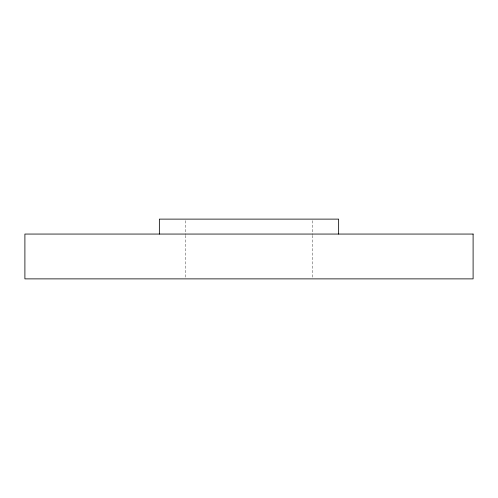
<?xml version="1.0" encoding="UTF-8"?>
<svg xmlns="http://www.w3.org/2000/svg" width="498" height="498" viewBox="0 0 498 498"><rect width="100%" height="100%" fill="white"/><g stroke="black" fill="none" stroke-linecap="round" stroke-linejoin="round"><path stroke-width="0.37" stroke-dasharray="2.49 1.87" d="M312.495 220.67L312.495 234.645M312.495 235.417L312.495 278.102M185.505 220.67L185.505 234.645M185.505 235.417L185.505 278.88"/><path stroke-width="0.75" d="M338.64 234.06L338.64 219.12L159.36 219.12L159.36 234.06M473.1 234.06L24.9 234.06L24.9 278.88L473.1 278.88L473.1 234.06"/></g></svg>
